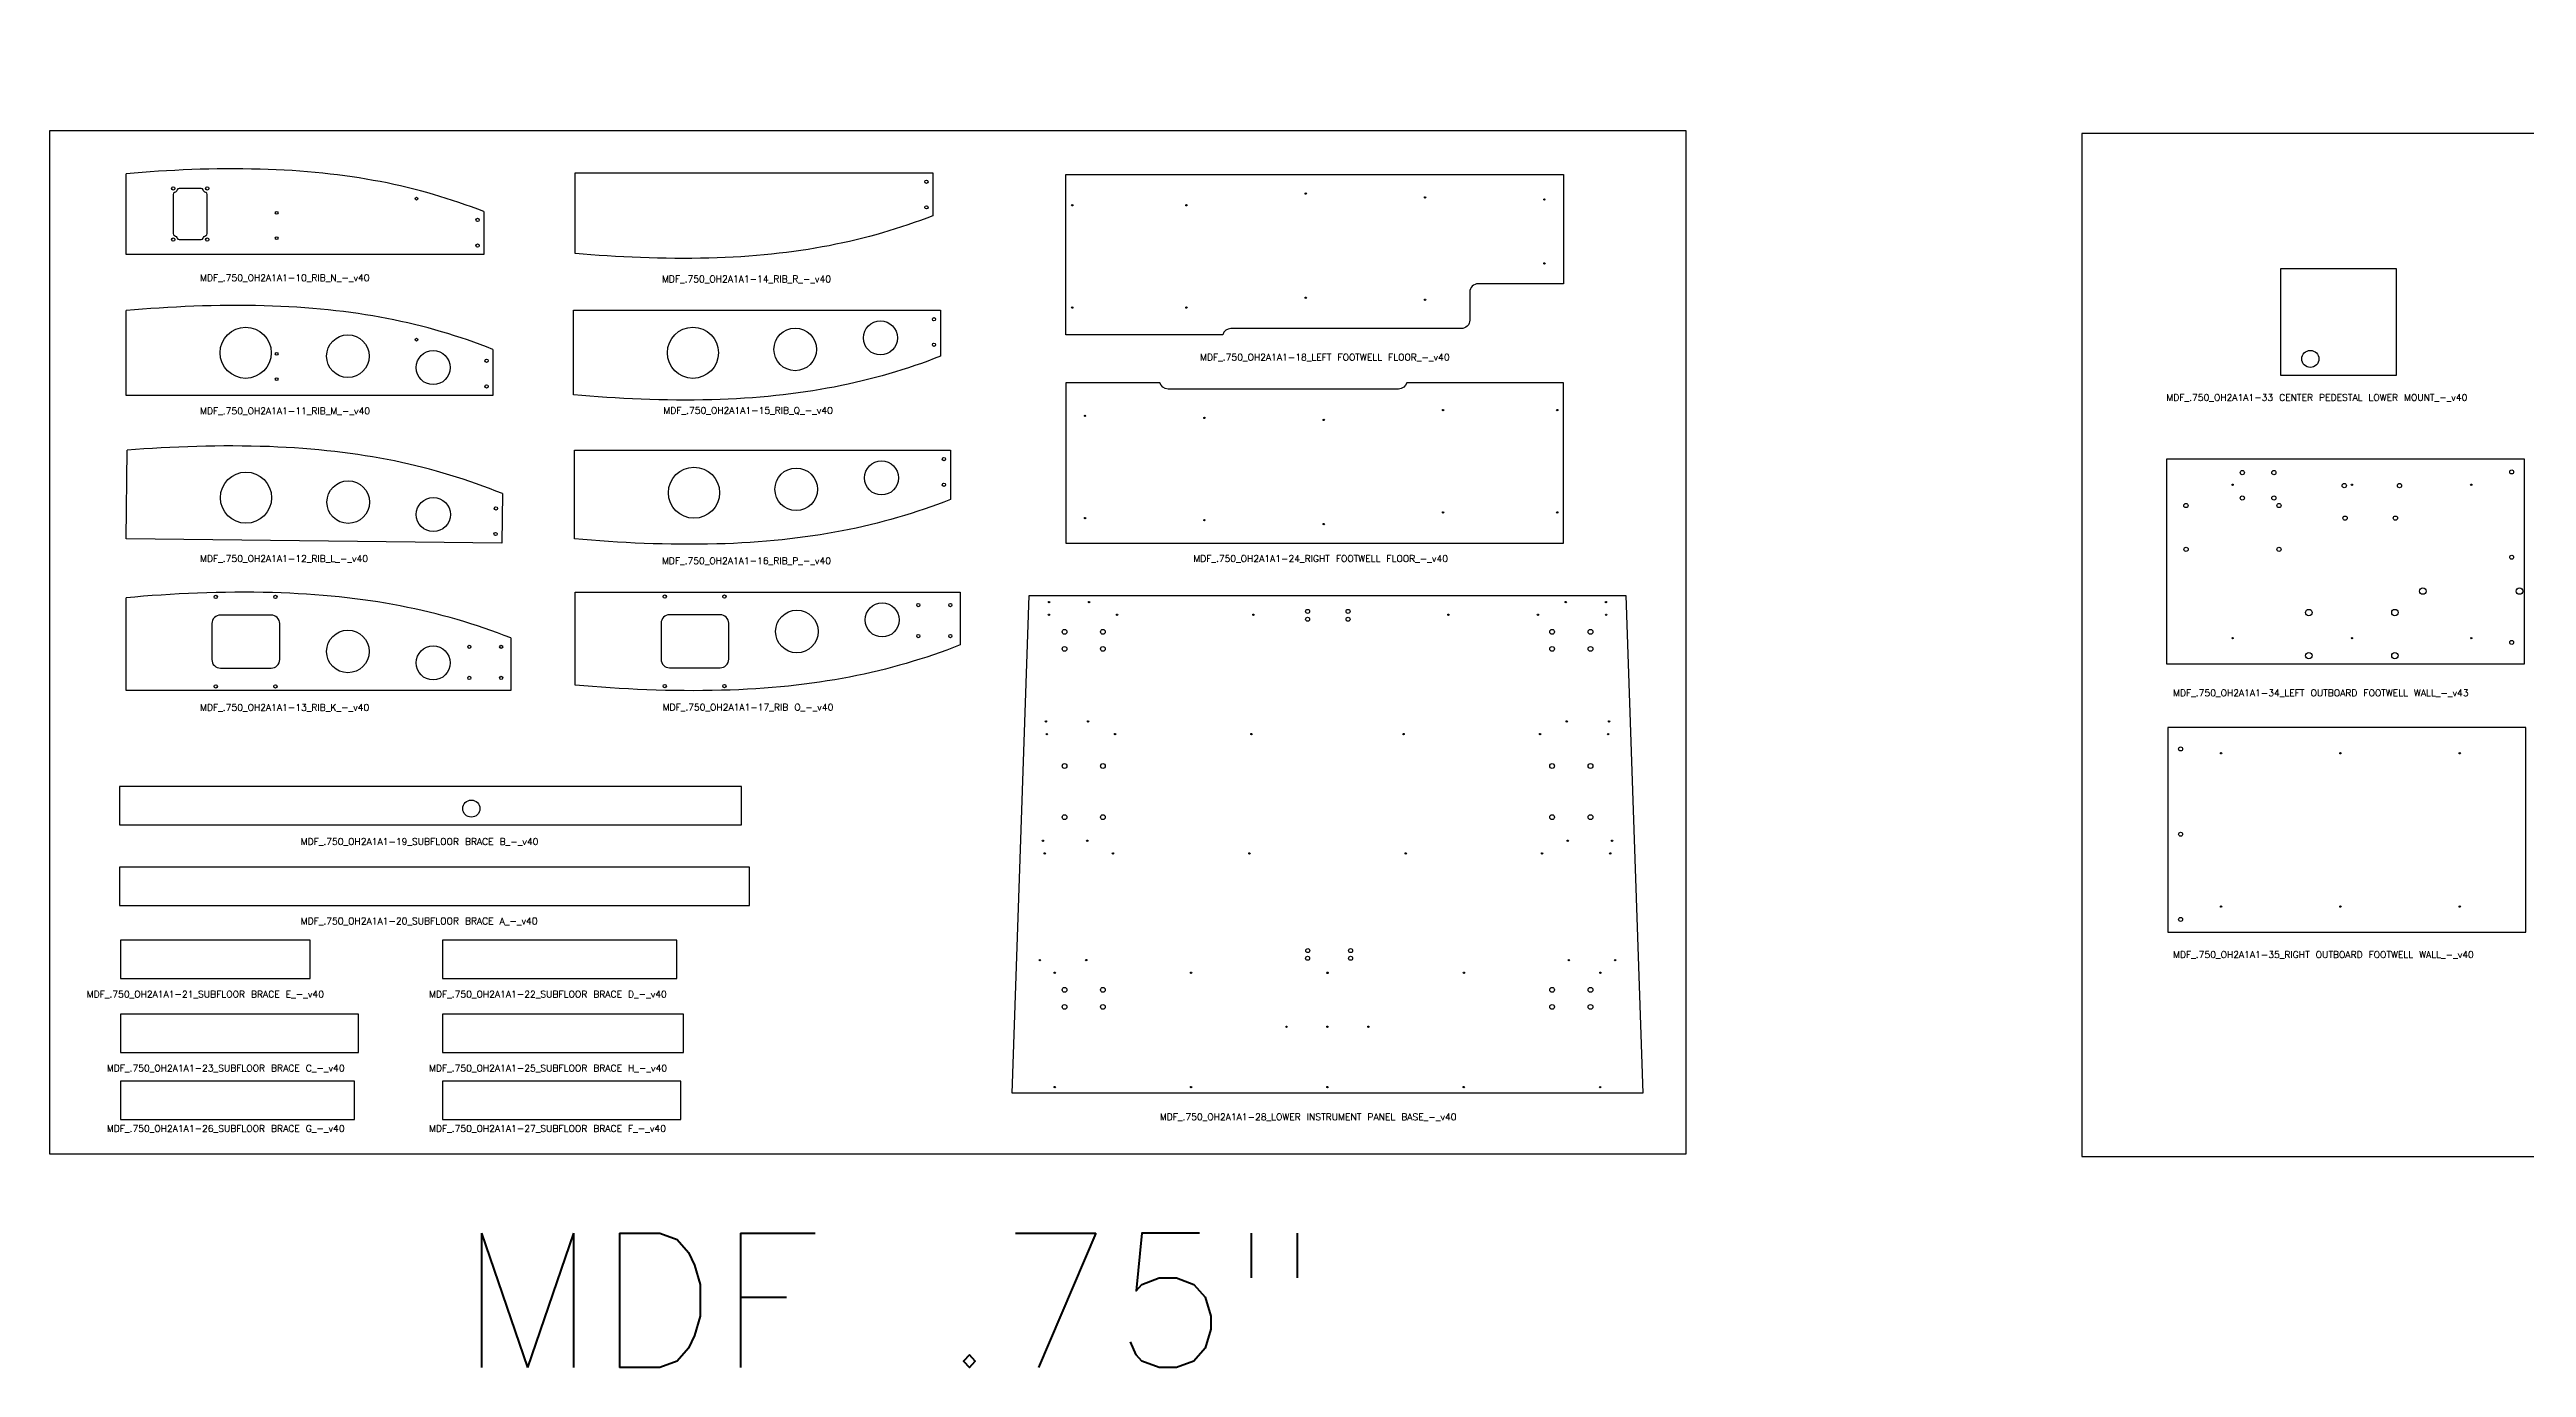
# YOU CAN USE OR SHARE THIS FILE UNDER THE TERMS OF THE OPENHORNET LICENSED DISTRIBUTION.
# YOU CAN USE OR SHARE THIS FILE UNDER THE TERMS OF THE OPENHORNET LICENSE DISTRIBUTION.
# Model space of a CAD drawing. Header units: inches. Extents: x 315 to 1225, y 10 to 674.
# Drawn here: x 586 to 731.3, y 10 to 87.3 of the extents above; entities that cross this region are included whole.
import ezdxf

# ---------------------------------------------------------------- set-up
doc = ezdxf.new("R2010")
doc.units = ezdxf.units.IN
doc.header["$LTSCALE"] = 0.03937
doc.header["$MEASUREMENT"] = 0
doc.styles.get("Standard").update_dxf_attribs({"font": 'txt.shx'})

msp = doc.modelspace()

# ---------------------------------------------------------------- linework, layer by layer
for p, q in [((590.51, 75.29), (590.51, 80.02)), ((616.84, 75.34), (616.84, 80.07)), ((616.84, 80.07), (637.83, 80.07)), ((637.83, 80.07), (637.83, 77.56)), ((611.49, 77.8), (611.49, 75.29)), ((611.49, 75.29), (590.51, 75.29)), ((590.51, 67.02), (590.51, 71.99)), ((616.75, 72.02), (638.27, 72.02)), ((616.75, 67.05), (616.75, 72.02)), ((638.27, 72.02), (638.27, 69.32)), ((612.02, 69.72), (612.02, 67.02)), ((612.02, 67.02), (590.51, 67.02)), ((590.51, 58.6), (590.56, 63.81)), ((616.81, 63.81), (638.85, 63.81)), ((616.81, 58.6), (616.81, 63.81)), ((638.85, 63.81), (638.85, 60.91)), ((612.57, 61.26), (612.54, 58.36)), ((612.54, 58.36), (590.51, 58.6)), ((616.85, 55.47), (639.42, 55.47)), ((616.85, 50.03), (616.85, 55.47)), ((639.42, 55.47), (639.42, 52.38)), ((590.51, 49.7), (590.51, 55.15)), ((613.07, 52.79), (613.07, 49.7)), ((613.07, 49.7), (590.51, 49.7))]:
    msp.add_line(p, q)
at = {"color": 0, "linetype": 'ByBlock', "lineweight": -2}
for points in [[(682.01, 22.53), (682.01, 82.53), (586.01, 82.53), (586.01, 22.53)], [(801.22, 22.38), (801.22, 82.38), (705.22, 82.38), (705.22, 22.38)]]:
    msp.add_lwpolyline(points, close=True, dxfattribs=at)
for points in [[(654.83, 70.57), (645.62, 70.57), (645.62, 79.97), (674.82, 79.97), (674.82, 73.57), (669.82, 73.57, 0.414214), (669.32, 73.07), (669.32, 71.44, -0.414214), (668.82, 70.94), (655.31, 70.94, 0.341999)], [(595.17, 78.92, -0.226541), (595.02, 79.07, 0.317837), (594.9, 79.16), (593.61, 79.16, 0.317837), (593.49, 79.07, -0.226541), (593.34, 78.92, 0.317837), (593.26, 78.8), (593.26, 76.51, 0.317837), (593.34, 76.39, -0.226541), (593.49, 76.24, 0.317837), (593.61, 76.16), (594.9, 76.16, 0.317837), (595.02, 76.24, -0.226541), (595.17, 76.39, 0.317837), (595.26, 76.51), (595.26, 78.8, 0.317837)], [(651.14, 67.76), (645.62, 67.76), (645.62, 58.36), (674.82, 58.36), (674.82, 67.76), (665.62, 67.76, -0.341999), (665.14, 67.39), (651.62, 67.39, -0.341999)], [(595.53, 53.63), (595.53, 51.52, 0.414214), (596.03, 51.02), (599.01, 51.02, 0.414214), (599.51, 51.52), (599.51, 53.63, 0.414214), (599.01, 54.13), (596.03, 54.13, 0.414214)], [(625.35, 54.15), (622.38, 54.15, 0.414214), (621.88, 53.65), (621.88, 51.54, 0.414214), (622.38, 51.04), (625.35, 51.04, 0.414214), (625.85, 51.54), (625.85, 53.65, 0.414214)], [(660.97, 33.19, -1.179392), (660.97, 33.11, -1.179392)]]:
    msp.add_lwpolyline(points, format="xyb", close=True)
for points in [[(723.68, 74.45), (716.88, 74.45), (716.88, 68.2), (723.68, 68.2)], [(731.19, 51.28), (731.19, 63.28), (710.19, 63.28), (710.19, 51.28)], [(678.48, 55.28), (679.47, 26.08), (642.47, 26.08), (643.47, 55.28)], [(731.27, 35.53), (731.27, 47.53), (710.27, 47.53), (710.27, 35.53)], [(590.11, 41.83), (626.6, 41.83), (626.6, 44.08), (590.11, 44.08)], [(590.11, 37.1), (627.06, 37.1), (627.06, 39.35), (590.11, 39.35)], [(590.16, 35.06), (590.16, 32.81), (601.29, 32.81), (601.29, 35.06)], [(609.06, 35.06), (609.06, 32.81), (622.8, 32.81), (622.8, 35.06)], [(590.16, 30.73), (590.16, 28.48), (604.14, 28.48), (604.14, 30.73)], [(609.06, 28.48), (623.19, 28.48), (623.19, 30.73), (609.06, 30.73)], [(603.9, 24.54), (603.9, 26.79), (590.16, 26.79), (590.16, 24.54)], [(623.04, 24.54), (623.04, 26.79), (609.06, 26.79), (609.06, 24.54)]]:
    msp.add_lwpolyline(points, close=True)
for centre, radius in [((593.26, 79.16), 0.097), ((595.26, 79.16), 0.097), ((607.54, 78.56), 0.08), ((637.45, 79.55), 0.0967), ((659.7, 78.86), 0.0391), ((666.7, 78.63), 0.0391), ((673.7, 78.51), 0.0391), ((599.33, 77.73), 0.08), ((611.12, 77.31), 0.0967), ((637.45, 78.05), 0.0967), ((646, 78.17), 0.0391), ((652.7, 78.17), 0.0391), ((593.26, 76.16), 0.097), ((595.26, 76.16), 0.097), ((599.33, 76.24), 0.08), ((611.12, 75.81), 0.0967), ((673.7, 74.76), 0.0391), ((659.7, 72.75), 0.0391), ((666.7, 72.63), 0.0391), ((634.75, 70.39), 1), ((637.89, 71.49), 0.0967), ((646, 72.17), 0.0391), ((652.7, 72.17), 0.0391), ((597.51, 69.52), 1.5), ((603.51, 69.32), 1.25), ((607.54, 70.29), 0.08), ((623.75, 69.52), 1.5), ((629.75, 69.72), 1.25), ((637.89, 69.99), 0.0967), ((599.33, 69.46), 0.08), ((608.51, 68.65), 1), ((611.64, 69.05), 0.0967), ((718.63, 69.16), 0.5), ((599.33, 67.97), 0.08), ((611.64, 67.55), 0.0967), ((646.75, 65.82), 0.0391), ((653.75, 65.7), 0.0391), ((660.75, 65.58), 0.0391), ((667.75, 66.16), 0.0391), ((674.45, 66.16), 0.0391), ((597.53, 61.02), 1.5), ((623.81, 61.31), 1.5), ((629.81, 61.51), 1.25), ((634.81, 62.18), 1), ((638.47, 63.28), 0.0967), ((714.64, 62.49), 0.125), ((716.49, 62.49), 0.125), ((730.44, 62.53), 0.117), ((603.53, 60.76), 1.25), ((608.52, 60.03), 1), ((638.47, 61.78), 0.0967), ((714.07, 61.78), 0.0391), ((714.64, 61), 0.125), ((716.49, 61), 0.125), ((720.62, 61.73), 0.125), ((721.07, 61.78), 0.0391), ((723.86, 61.73), 0.125), ((728.07, 61.78), 0.0391), ((612.19, 60.39), 0.0967), ((646.75, 59.82), 0.0391), ((653.75, 59.7), 0.0391), ((667.75, 60.16), 0.0391), ((674.45, 60.16), 0.0391), ((711.33, 60.56), 0.125), ((716.79, 60.56), 0.125), ((720.67, 59.82), 0.125), ((723.62, 59.82), 0.125), ((612.17, 58.89), 0.0967), ((660.75, 59.47), 0.0391), ((711.34, 57.99), 0.125), ((716.79, 57.99), 0.125), ((730.44, 57.53), 0.117), ((595.76, 55.2), 0.0967), ((599.26, 55.2), 0.0967), ((622.1, 55.22), 0.0967), ((625.6, 55.22), 0.0967), ((725.23, 55.54), 0.188), ((730.9, 55.54), 0.188), ((629.85, 53.17), 1.25), ((634.85, 53.85), 1), ((636.97, 54.72), 0.095), ((638.85, 54.72), 0.095), ((644.63, 54.15), 0.0391), ((644.64, 54.9), 0.0391), ((646.99, 54.9), 0.0391), ((648.63, 54.15), 0.0391), ((656.63, 54.15), 0.0391), ((659.81, 54.35), 0.117), ((659.81, 53.89), 0.117), ((662.18, 54.35), 0.117), ((662.18, 53.89), 0.117), ((668.07, 54.15), 0.0391), ((673.32, 54.15), 0.0391), ((674.95, 54.9), 0.0391), ((677.31, 54.9), 0.0391), ((677.32, 54.15), 0.0391), ((718.54, 54.28), 0.187), ((723.59, 54.28), 0.188), ((603.51, 52), 1.25), ((608.51, 51.33), 1), ((610.63, 52.27), 0.095), ((612.5, 52.27), 0.095), ((636.97, 52.9), 0.095), ((638.85, 52.9), 0.095), ((645.55, 53.15), 0.141), ((647.8, 53.15), 0.141), ((674.15, 53.15), 0.141), ((676.4, 53.15), 0.141), ((714.07, 52.78), 0.0391), ((721.07, 52.78), 0.0391), ((728.07, 52.78), 0.0391), ((730.44, 52.53), 0.117), ((645.55, 52.15), 0.141), ((647.8, 52.15), 0.141), ((674.15, 52.15), 0.141), ((676.4, 52.15), 0.141), ((718.54, 51.75), 0.188), ((723.59, 51.75), 0.188), ((595.76, 49.95), 0.0967), ((599.26, 49.95), 0.0967), ((610.63, 50.45), 0.095), ((612.5, 50.45), 0.095), ((622.1, 49.97), 0.0968), ((625.6, 49.97), 0.0968), ((644.46, 47.9), 0.0391), ((644.51, 47.15), 0.0391), ((646.93, 47.9), 0.0391), ((648.51, 47.15), 0.0391), ((656.51, 47.15), 0.0391), ((665.44, 47.15), 0.0391), ((673.44, 47.15), 0.0391), ((675.01, 47.9), 0.0391), ((677.44, 47.15), 0.0391), ((677.49, 47.9), 0.0391), ((645.55, 45.28), 0.141), ((647.8, 45.28), 0.141), ((674.15, 45.28), 0.141), ((676.4, 45.28), 0.141), ((711.02, 46.28), 0.117), ((713.39, 46.03), 0.0391), ((720.39, 46.03), 0.0391), ((727.39, 46.03), 0.0391), ((610.75, 42.78), 0.5), ((645.55, 42.28), 0.141), ((647.8, 42.28), 0.141), ((674.15, 42.28), 0.141), ((676.4, 42.28), 0.141), ((644.28, 40.9), 0.0391), ((646.88, 40.9), 0.0391), ((675.07, 40.9), 0.0391), ((677.67, 40.9), 0.0391), ((711.02, 41.28), 0.117), ((644.39, 40.15), 0.0391), ((648.39, 40.15), 0.0391), ((656.39, 40.15), 0.0391), ((665.56, 40.15), 0.0391), ((673.56, 40.15), 0.0391), ((677.56, 40.15), 0.0391), ((711.02, 36.28), 0.117), ((713.39, 37.03), 0.0391), ((720.39, 37.03), 0.0391), ((727.39, 37.03), 0.0391), ((644.1, 33.9), 0.0391), ((646.82, 33.9), 0.0391), ((659.81, 34), 0.117), ((659.82, 34.45), 0.117), ((662.33, 34.45), 0.117), ((662.33, 34), 0.117), ((675.13, 33.9), 0.0391), ((677.85, 33.9), 0.0391), ((644.97, 33.15), 0.0391), ((645.55, 32.15), 0.141), ((647.8, 32.15), 0.141), ((652.97, 33.15), 0.0391), ((668.98, 33.15), 0.0391), ((674.15, 32.15), 0.141), ((676.4, 32.15), 0.141), ((676.98, 33.15), 0.0391), ((645.55, 31.15), 0.141), ((647.8, 31.15), 0.141), ((674.15, 31.15), 0.141), ((676.4, 31.15), 0.141), ((658.57, 29.99), 0.0391), ((660.97, 29.99), 0.0391), ((663.37, 29.99), 0.0391), ((644.97, 26.45), 0.0391), ((652.97, 26.45), 0.0391), ((660.97, 26.45), 0.0391), ((668.97, 26.45), 0.0391), ((676.97, 26.45), 0.0391)]:
    msp.add_circle(centre, radius)
for points, knots in [([(611.49, 77.8), (607.62, 79.31), (603.5, 80.15), (595.69, 80.36), (592.95, 80.24), (590.51, 80.02)], [-53.134969, -53.134969, -53.134969, -53.134969, -24.085694, -24.085694, -9.034569, -9.034569, -9.034569, -9.034569]), ([(637.83, 77.56), (633.96, 76.05), (629.83, 75.21), (622.02, 75), (619.28, 75.13), (616.84, 75.34)], [-53.134969, -53.134969, -53.134969, -53.134969, -24.085694, -24.085694, -9.034569, -9.034569, -9.034569, -9.034569]), ([(612.02, 69.72), (608.07, 71.28), (603.85, 72.13), (595.85, 72.35), (593.02, 72.22), (590.51, 71.99)], [-54.249351, -54.249351, -54.249351, -54.249351, -24.578782, -24.578782, -9.050681, -9.050681, -9.050681, -9.050681]), ([(638.27, 69.32), (634.31, 67.76), (630.1, 66.91), (622.1, 66.69), (619.27, 66.82), (616.75, 67.05)], [-54.249351, -54.249351, -54.249351, -54.249351, -24.578782, -24.578782, -9.050681, -9.050681, -9.050681, -9.050681]), ([(612.57, 61.26), (608.56, 62.89), (604.26, 63.81), (596.07, 64.12), (593.15, 64.01), (590.56, 63.81)], [-55.371603, -55.371603, -55.371603, -55.371603, -25.069927, -25.069927, -9.066769, -9.066769, -9.066769, -9.066769]), ([(638.85, 60.91), (634.81, 59.33), (630.51, 58.45), (622.31, 58.23), (619.39, 58.37), (616.81, 58.6)], [-55.371603, -55.371603, -55.371603, -55.371603, -25.069927, -25.069927, -9.066769, -9.066769, -9.066769, -9.066769]), ([(613.07, 52.79), (608.95, 54.41), (604.56, 55.3), (596.16, 55.53), (593.16, 55.39), (590.51, 55.15)], [-56.493858, -56.493858, -56.493858, -56.493858, -25.561069, -25.561069, -9.082441, -9.082441, -9.082441, -9.082441]), ([(639.42, 52.38), (635.3, 50.76), (630.91, 49.87), (622.51, 49.64), (619.51, 49.78), (616.85, 50.03)], [-56.493858, -56.493858, -56.493858, -56.493858, -25.561069, -25.561069, -9.082441, -9.082441, -9.082441, -9.082441])]:
    msp.add_open_spline(points, degree=3, knots=knots)

# ---------------------------------------------------------------- texts
for s, height, p in [('MDF_.750_OH2A1A1-10_RIB_N_-_v40', 0.3937, (594.84, 73.72)), ('MDF_.750_OH2A1A1-14_RIB_R_-_v40', 0.3937, (621.93, 73.65)), ('MDF_.750_OH2A1A1-18_LEFT FOOTWELL FLOOR_-_v40', 0.3937, (653.5, 69.06)), ('MDF_.750_OH2A1A1-33 CENTER PEDESTAL LOWER MOUNT_-_v40', 0.3937, (710.19, 66.7)), ('MDF_.750_OH2A1A1-11_RIB_M_-_v40', 0.3937, (594.84, 65.91)), ('MDF_.750_OH2A1A1-15_RIB_Q_-_v40', 0.3937, (622.02, 65.94)), ('MDF_.750_OH2A1A1-12_RIB_L_-_v40', 0.3937, (594.84, 57.25)), ('MDF_.750_OH2A1A1-16_RIB_P_-_v40', 0.3937, (621.93, 57.12)), ('MDF_.750_OH2A1A1-24_RIGHT FOOTWELL FLOOR_-_v40', 0.3937, (653.1, 57.25)), ('MDF_.750_OH2A1A1-34_LEFT OUTBOARD FOOTWELL WALL_-_v43', 0.3937, (710.58, 49.37)), ('MDF_.750_OH2A1A1-13_RIB_K_-_v40', 0.3937, (594.84, 48.52)), ('MDF_.750_OH2A1A1-17_RIB O_-_v40', 0.3937, (621.97, 48.53)), ('MDF_.750_OH2A1A1-19_SUBFLOOR BRACE B_-_v40', 0.3937, (600.74, 40.65)), ('MDF_.750_OH2A1A1-20_SUBFLOOR BRACE A_-_v40', 0.3937, (600.74, 35.99)), ('MDF_.750_OH2A1A1-35_RIGHT OUTBOARD FOOTWELL WALL_-_v40', 0.3937, (710.58, 34.02)), ('MDF_.750_OH2A1A1-21_SUBFLOOR BRACE E_-_v40', 0.3937, (588.19, 31.7)), ('MDF_.750_OH2A1A1-22_SUBFLOOR BRACE D_-_v40', 0.3937, (608.27, 31.7)), ('MDF_.750_OH2A1A1-23_SUBFLOOR BRACE C_-_v40', 0.3937, (589.37, 27.36)), ('MDF_.750_OH2A1A1-25_SUBFLOOR BRACE H_-_v40', 0.3937, (608.27, 27.36)), ('MDF_.750_OH2A1A1-28_LOWER INSTRUMENT PANEL BASE_-_v40', 0.3937, (651.14, 24.5)), ('MDF_.750_OH2A1A1-26_SUBFLOOR BRACE G_-_v40', 0.3937, (589.37, 23.82)), ('MDF_.750_OH2A1A1-27_SUBFLOOR BRACE F_-_v40', 0.3937, (608.27, 23.82)), ('MDF .75"', 7.874, (610, 10))]:
    msp.add_text(s, height=height).set_placement(p)

doc.saveas('drawing.dxf')
